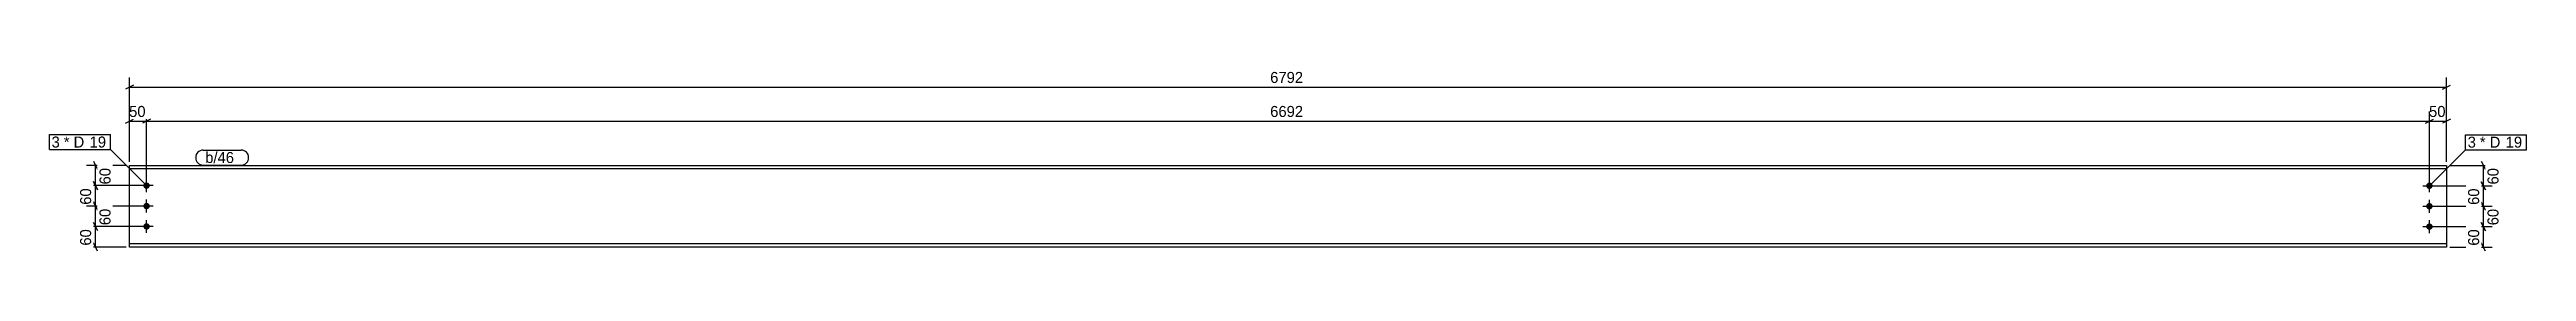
# Model space of a CAD drawing. Header units: millimetres. Extents: x 32 to 7293, y 32 to 565.
import ezdxf

# ---------------------------------------------------------------- set-up
doc = ezdxf.new("R2010")
doc.units = ezdxf.units.MM
doc.styles.add('Comic Sans MS', font='COMIC.TTF', dxfattribs={"height": 0.2})

msp = doc.modelspace()

# ---------------------------------------------------------------- hatches: boundary and pattern name
at = {"linetype": 'Continuous'}
for points in [[(306.9, 224.4, -1), (325.9, 224.4, -1)], [(6998.8, 224, -1), (7017.8, 224, -1)], [(306.9, 164.4, -1), (325.9, 164.4, -1)], [(6998.8, 164, -1), (7017.8, 164, -1)], [(306.9, 104.4, -1), (325.9, 104.4, -1)], [(6998.8, 104, -1), (7017.8, 104, -1)]]:
    msp.add_hatch(color=3, dxfattribs=at).paths.add_polyline_path(points)

# ---------------------------------------------------------------- linework, layer by layer
at = {"color": 8, "linetype": 'Continuous'}
for p, q in [((278.4, 520), (254.4, 508)), ((266.4, 514), (7058.3, 514)), ((7046.3, 508), (7070.3, 520)), ((266.4, 294), (266.4, 442.4)), ((316.4, 234.4), (316.4, 442.4)), ((316.4, 234.4), (316.4, 442.4)), ((7008.3, 234), (7008.3, 442.4)), ((7058.3, 294), (7058.3, 442.4)), ((254.4, 408), (278.4, 420)), ((266.4, 414), (316.4, 414)), ((328.4, 420), (304.4, 408)), ((328.4, 420), (304.4, 408)), ((6996.3, 408), (7020.3, 420)), ((7008.3, 414), (7058.3, 414)), ((7070.3, 420), (7046.3, 408)), ((160.4, 296), (172.4, 272)), ((7160.4, 296), (7172.4, 272)), ((256.4, 284), (140.8, 284)), ((306.4, 224.4), (140.8, 224.4)), ((172.4, 212.4), (160.4, 236.4)), ((166.4, 224.4), (166.4, 284)), ((7018.3, 224), (7194.8, 224)), ((7068.3, 284), (7194.8, 284)), ((7172.4, 212), (7160.4, 236)), ((7166.4, 224), (7166.4, 284)), ((306.4, 164.4), (138, 164.4)), ((172.4, 152.4), (160.4, 176.4)), ((7018.3, 164), (7194.8, 164)), ((7160.4, 176), (7172.4, 152)), ((7166.4, 104), (7166.4, 164)), ((306.4, 104.4), (140.8, 104.4)), ((172.4, 92.4), (160.4, 116.4)), ((7018.3, 104), (7194.8, 104)), ((7172.4, 92), (7160.4, 116)), ((256.4, 44), (138, 44)), ((172.4, 32), (160.4, 56)), ((7068.3, 44), (7192, 44)), ((7172.4, 32), (7160.4, 56))]:
    msp.add_line(p, q, dxfattribs=at)
at = {"color": 7, "linetype": 'Continuous'}
for p, q in [((266.4, 44), (266.4, 284)), ((266.4, 284), (7058.3, 284)), ((7058.3, 274.2), (266.4, 274.2)), ((7058.3, 284), (7058.3, 44)), ((7058.3, 53.8), (266.4, 53.8)), ((7058.3, 44), (266.4, 44))]:
    msp.add_line(p, q, dxfattribs=at)
at = {"color": 3, "linetype": 'Continuous'}
for p, q in [((335.4, 224.4), (297.4, 224.4)), ((316.4, 205.4), (316.4, 243.4)), ((6989.3, 224), (7027.3, 224)), ((7008.3, 205), (7008.3, 243)), ((335.4, 164.4), (297.4, 164.4)), ((316.4, 145.4), (316.4, 183.4)), ((6989.3, 164), (7027.3, 164)), ((7008.3, 145), (7008.3, 183)), ((335.4, 104.4), (297.4, 104.4)), ((316.4, 85.4), (316.4, 123.4)), ((6989.3, 104), (7027.3, 104)), ((7008.3, 85), (7008.3, 123))]:
    msp.add_line(p, q, dxfattribs=at)

# ---------------------------------------------------------------- wipeouts: each hides what was drawn before it
at = {"color": 0}
for points in [[(64.1, 336.5), (64.1, 368.5), (38, 368.5), (38, 336.5)], [(7146.4, 336.1), (7146.4, 368.1), (7120.4, 368.1), (7120.4, 336.1)]]:
    msp.add_wipeout(points, dxfattribs=at)

# ---------------------------------------------------------------- next in the draw order: wipeouts: each hides what was drawn before it
for points in [[(3720.9, 520), (3720.9, 564.8), (3603.8, 564.8), (3603.8, 520)], [(7065.8, 420), (7065.8, 464.8), (7000.8, 464.8), (7000.8, 420)], [(64.1, 336.5), (64.1, 368.5), (38, 368.5), (38, 336.5)], [(7146.4, 336.1), (7146.4, 368.1), (7120.4, 368.1), (7120.4, 336.1)], [(587.7, 291), (587.7, 323), (488.4, 323), (488.4, 291)], [(217.2, 286.7), (172.4, 286.7), (172.4, 221.7), (217.2, 221.7)], [(7217.2, 286.5), (7172.4, 286.5), (7172.4, 221.5), (7217.2, 221.5)], [(7217.2, 166.5), (7172.4, 166.5), (7172.4, 101.5), (7217.2, 101.5)]]:
    msp.add_wipeout(points, dxfattribs=at)

# ---------------------------------------------------------------- next in the draw order: linework, layer by layer
at = {"color": 8, "linetype": 'Continuous'}
for p, q in [((7058.3, 294), (7058.3, 542.4)), ((7008.3, 234), (7008.3, 442.4)), ((316.4, 414), (7008.3, 414)), ((6996.3, 408), (7020.3, 420)), ((306.4, 224.4), (138, 224.4)), ((160.4, 236.4), (172.4, 212.4)), ((166.4, 164.4), (166.4, 224.4)), ((7018.3, 224), (7192, 224)), ((7160.4, 236), (7172.4, 212)), ((7166.4, 164), (7166.4, 224)), ((7018.3, 164), (7192, 164)), ((7172.4, 152), (7160.4, 176)), ((7018.3, 104), (7192, 104)), ((7160.4, 116), (7172.4, 92)), ((7166.4, 44), (7166.4, 104))]:
    msp.add_line(p, q, dxfattribs=at)
at = {"color": 7, "linetype": 'Continuous'}
for p, q in [((32, 330.5), (32, 374.5)), ((7114.4, 330.1), (7114.4, 374.1))]:
    msp.add_line(p, q, dxfattribs=at)

# ---------------------------------------------------------------- next in the draw order: texts
at = {"color": 3, "style": 'Comic Sans MS'}
for s, p in [('6792', (3610.2, 526.4)), ('50', (7007.2, 426.4))]:
    msp.add_text(s, height=32.38, dxfattribs=at).set_placement(p)
for p in [(210.8, 228.1), (7210.8, 227.9), (7210.8, 107.9)]:
    msp.add_text('60', height=32.38, rotation=90.00021, dxfattribs=at).set_placement(p)

# ---------------------------------------------------------------- next in the draw order: wipeouts: each hides what was drawn before it
at = {"color": 0}
for points in [[(139.9, 336.5), (139.9, 368.5), (73.7, 368.5), (73.7, 336.5)], [(7222.2, 336.1), (7222.2, 368.1), (7156, 368.1), (7156, 336.1)], [(587.7, 291), (587.7, 323), (488.4, 323), (488.4, 291)]]:
    msp.add_wipeout(points, dxfattribs=at)

# ---------------------------------------------------------------- next in the draw order: linework, layer by layer
at = {"color": 7, "linetype": 'Continuous'}
for p, q in [((482.4, 329), (593.7, 329)), ((482.4, 285), (593.7, 285))]:
    msp.add_line(p, q, dxfattribs=at)
for centre, start, end in [((482.4, 307), 90, 270), ((593.7, 307), 270, 90)]:
    msp.add_arc(centre, 22, start, end, dxfattribs=at)

# ---------------------------------------------------------------- next in the draw order: texts
at = {"color": 3, "style": 'Comic Sans MS'}
msp.add_text('b/46', height=32.38, dxfattribs=at).set_placement((488.4, 291))

# ---------------------------------------------------------------- next in the draw order: wipeouts: each hides what was drawn before it
at = {"color": 0}
for points in [[(323.9, 420), (323.9, 464.8), (258.9, 464.8), (258.9, 420)], [(3720.9, 420), (3720.9, 464.8), (3603.8, 464.8), (3603.8, 420)], [(139.9, 336.5), (139.9, 368.5), (73.7, 368.5), (73.7, 336.5)], [(7222.2, 336.1), (7222.2, 368.1), (7156, 368.1), (7156, 336.1)], [(160.4, 226.9), (115.6, 226.9), (115.6, 161.9), (160.4, 161.9)], [(7160.4, 226.5), (7115.6, 226.5), (7115.6, 161.5), (7160.4, 161.5)], [(7160.4, 106.5), (7115.6, 106.5), (7115.6, 41.5), (7160.4, 41.5)]]:
    msp.add_wipeout(points, dxfattribs=at)

# ---------------------------------------------------------------- next in the draw order: linework, layer by layer
at = {"color": 8, "linetype": 'Continuous'}
for p, q in [((266.4, 294), (266.4, 542.4)), ((306.4, 164.4), (140.8, 164.4)), ((160.4, 176.4), (172.4, 152.4)), ((166.4, 104.4), (166.4, 164.4))]:
    msp.add_line(p, q, dxfattribs=at)
at = {"color": 7, "linetype": 'Continuous'}
msp.add_line((7008.3, 224), (7114.4, 330.1), dxfattribs=at)

# ---------------------------------------------------------------- next in the draw order: texts
at = {"color": 3, "style": 'Comic Sans MS'}
for s, height, p in [('50', 32.38, (265.3, 426.4)), ('6692', 32.38, (3610.2, 426.4)), ('3', 32.4, (38, 336.5)), ('3', 32.4, (7120.4, 336.1))]:
    msp.add_text(s, height=height, dxfattribs=at).set_placement(p)
for p in [(154, 168.3), (7154, 167.9), (7154, 47.9)]:
    msp.add_text('60', height=32.38, rotation=90.00021, dxfattribs=at).set_placement(p)

# ---------------------------------------------------------------- next in the draw order: wipeouts: each hides what was drawn before it
at = {"color": 0}
for points in [[(194.7, 336.5), (194.7, 368.5), (149.5, 368.5), (149.5, 336.5)], [(7277.1, 336.1), (7277.1, 368.1), (7231.8, 368.1), (7231.8, 336.1)]]:
    msp.add_wipeout(points, dxfattribs=at)

# ---------------------------------------------------------------- next in the draw order: wipeouts: each hides what was drawn before it
for points in [[(194.7, 336.5), (194.7, 368.5), (149.5, 368.5), (149.5, 336.5)], [(7277.1, 336.1), (7277.1, 368.1), (7231.8, 368.1), (7231.8, 336.1)], [(217.2, 166.9), (172.4, 166.9), (172.4, 101.9), (217.2, 101.9)]]:
    msp.add_wipeout(points, dxfattribs=at)

# ---------------------------------------------------------------- next in the draw order: linework, layer by layer
at = {"color": 7, "linetype": 'Continuous'}
for p, q in [((32, 374.5), (210.3, 374.5)), ((210.3, 330.5), (210.3, 374.5)), ((7114.4, 374.1), (7292.7, 374.1)), ((7292.7, 330.1), (7292.7, 374.1)), ((32, 330.5), (210.3, 330.5)), ((316.4, 224.4), (210.3, 330.5)), ((7114.4, 330.1), (7292.7, 330.1))]:
    msp.add_line(p, q, dxfattribs=at)
at = {"color": 8, "linetype": 'Continuous'}
for p, q in [((306.4, 104.4), (138, 104.4)), ((160.4, 116.4), (172.4, 92.4)), ((166.4, 44), (166.4, 104.4))]:
    msp.add_line(p, q, dxfattribs=at)

# ---------------------------------------------------------------- next in the draw order: texts
at = {"color": 3, "style": 'Comic Sans MS'}
for s, p in [('* D', (73.7, 336.5)), ('19', (149.5, 336.5)), ('* D', (7156, 336.1)), ('19', (7231.8, 336.1))]:
    msp.add_text(s, height=32.38, dxfattribs=at).set_placement(p)
msp.add_text('60', height=32.38, rotation=90.00021, dxfattribs=at).set_placement((210.8, 108.3))

# ---------------------------------------------------------------- next in the draw order: wipeouts: each hides what was drawn before it
at = {"color": 0}
msp.add_wipeout([(160.4, 106.7), (115.6, 106.7), (115.6, 41.7), (160.4, 41.7)], dxfattribs=at)

# ---------------------------------------------------------------- next in the draw order: texts
at = {"color": 3, "style": 'Comic Sans MS'}
msp.add_text('60', height=32.38, rotation=90.00021, dxfattribs=at).set_placement((154, 48.1))

doc.saveas('drawing.dxf')
